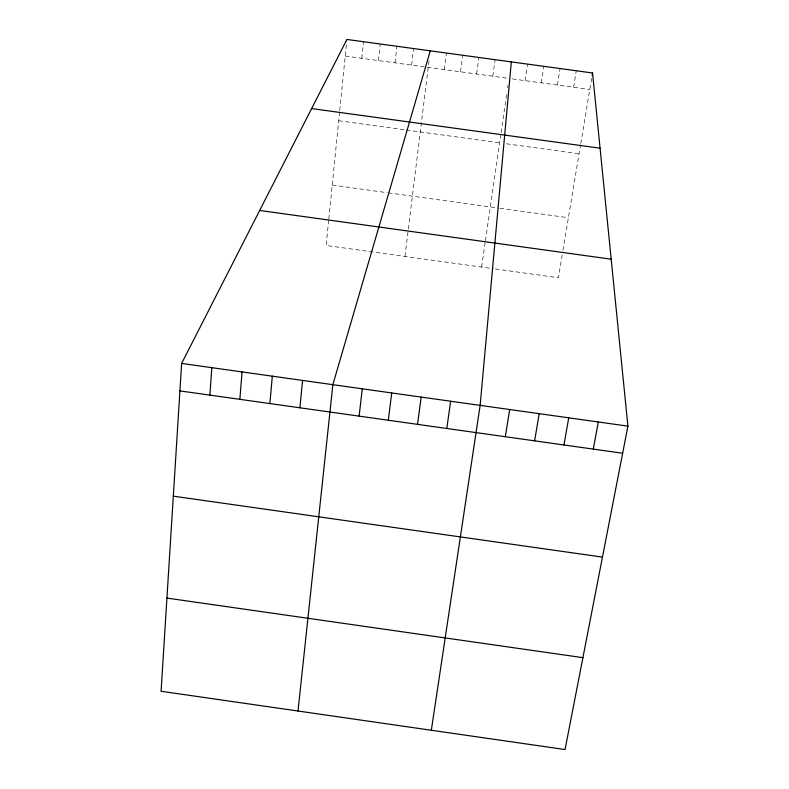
<?xml version="1.0" encoding="UTF-8"?>
<svg xmlns="http://www.w3.org/2000/svg" width="789" height="789" viewBox="0 0 789 789"><rect width="100%" height="100%" fill="white"/><g stroke="black" fill="none" stroke-linecap="round" stroke-linejoin="round"><path stroke-width="0.59" stroke-dasharray="3.94 2.96" d="M328.688 220.161L326.143 245.478L493.411 268.714M328.806 219.007L339.635 111.594M339.743 110.46L346.785 40.633M361.816 58.307L363.561 41.728M378.414 60.575L380.229 43.997M395.013 62.844L396.906 46.275M411.621 65.112L413.584 48.553M404.964 256.425L429.246 59.106M444.355 69.59L446.466 53.041M460.49 71.799L462.67 55.25M476.635 73.998L478.884 57.469M492.78 76.208L495.107 59.678M481.615 267.067L485.265 241.858M485.432 240.714L500.926 133.755M501.084 132.611L506.913 92.402M507.583 87.737L507.919 85.409M525.099 80.626L527.565 64.116M541.264 82.835L543.799 66.325M557.428 85.044L560.042 68.544M573.613 87.263L576.286 70.763M562.202 254.877L558.395 277.738L494.595 268.871M562.971 250.281L580.586 144.693M580.773 143.559L591.76 77.697M345.237 56.039L507.781 78.259M512.396 78.89L589.797 89.473M338.718 120.717L403.958 129.692M406.296 130.007L501.873 143.144M506.41 143.776L579.067 153.756M332.228 185.09L387.172 192.684M388.316 192.841L498.727 208.099M499.92 208.266L568.396 217.734"/><path stroke-width="1.18" d="M181.638 363.433L161.084 691.263L565.052 749.55L627.916 426.139L592.539 72.983L346.904 39.45L181.638 363.433L627.916 426.139M209.884 395.121L211.837 367.684M239.866 399.342L242.065 371.925M269.868 403.564L272.313 376.175M511.331 61.897L480.136 405.378L431.327 730.259M299.899 407.795L302.572 380.426M298.015 711.017L332.859 384.687L430.271 50.831M359.123 416.138L362.279 388.819M388.326 420.251L391.709 392.952M417.549 424.364L421.168 397.094M446.791 428.476L450.647 401.226M505.325 436.721L509.655 409.521M592.154 75.34L592.539 72.983M534.626 440.854L539.193 413.673M563.948 444.976L568.741 417.825M593.289 449.109L598.318 421.977M311.645 108.576L600.074 148.194M259.67 210.466L611.199 259.196M179.922 390.9L622.649 453.241M173.314 496.153L602.461 557.103M166.923 598.082L582.913 657.661"/></g></svg>
